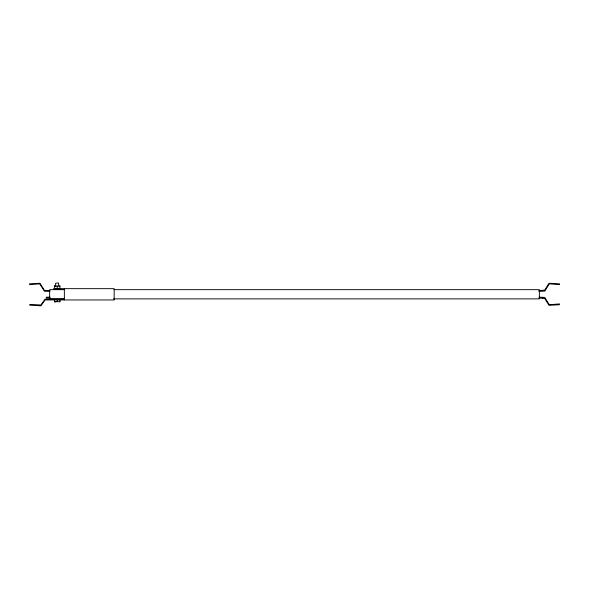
<?xml version="1.0" encoding="UTF-8"?>
<svg xmlns="http://www.w3.org/2000/svg" width="589" height="589" viewBox="0 0 589 589"><rect width="100%" height="100%" fill="white"/><g stroke="black" fill="none" stroke-linecap="round" stroke-linejoin="round"><path stroke-width="0.88" d="M54.497 301.929L54.497 299.956M54.497 288.654L54.497 285.849M59.938 288.654L59.938 285.849M64.356 298.284L64.356 299.956M114.163 298.284L114.163 299.956L45.103 299.956L40.899 305.824L29.686 305.205M55.859 285.849L54.497 286.107L59.938 286.107M59.938 288.404L54.497 288.411M55.859 301.929L54.497 301.671L59.938 301.671M29.45 283.824L40.015 283.265L44.447 290.377L50.006 290.539M29.516 284.656L39.183 283.883L39.971 284.303L44.455 291.275L50.006 291.378M559.484 303.917L549.817 304.69L549.029 304.27L544.796 297.445L539.045 297.195M559.55 304.749L548.985 305.308L544.7 298.454L539.045 298.034M53.555 288.654L114.163 288.654L114.163 299.124M53.555 289.493L64.356 289.493M64.334 289.663L49.631 289.663L49.631 298.873L64.334 298.873M113.949 289.663L539.369 289.663L539.369 298.873L113.949 298.873M538.832 290.539L544.7 290.119L548.985 283.265L559.55 283.824L559.484 284.656L549.817 283.883L549.029 284.303L544.796 291.128L538.832 291.378M50.168 297.195L46.281 297.195L46.281 298.034L50.168 298.034M64.54 299.124L45.103 299.124L40.899 304.984L29.686 304.366M542.719 297.195L542.719 298.034M64.356 288.654L64.356 299.124M59.938 299.956L59.938 301.929M58.812 285.856L58.539 282.963L55.624 283.213L55.624 285.856M57.214 286.107L57.214 288.404M57.214 299.956L57.214 301.671"/></g></svg>
